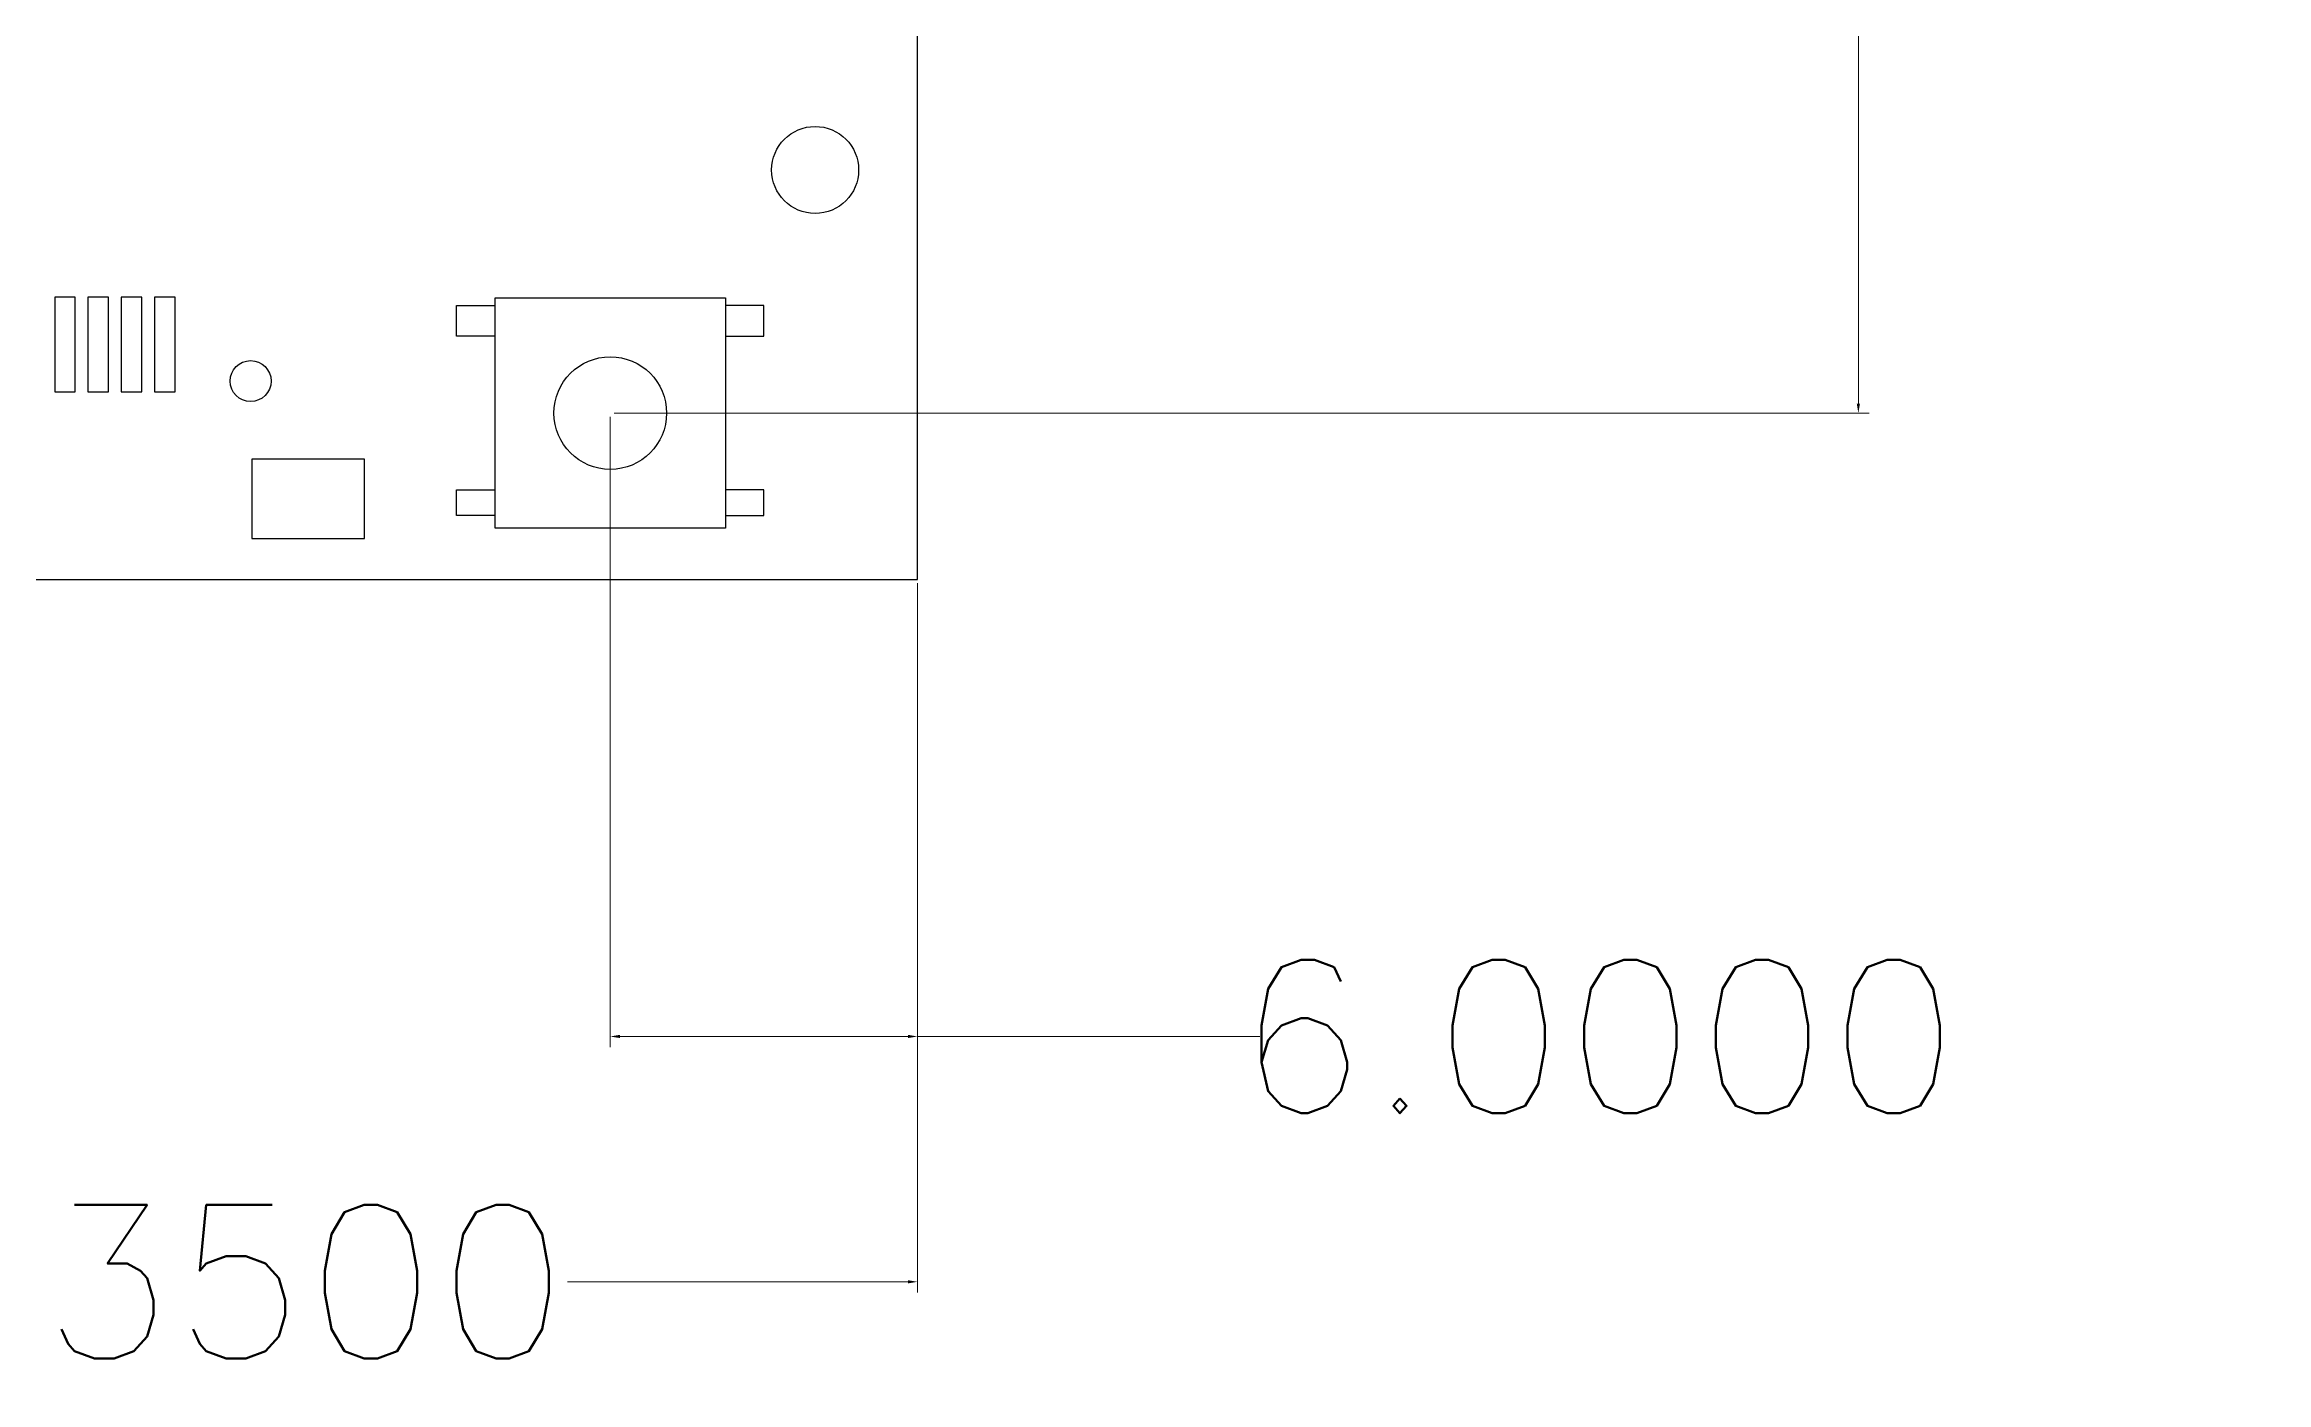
# Model space of a CAD drawing. Header units: inches. Extents: x 0 to 297, y 0 to 210.
# Drawn here: x 114.7 to 158.09, y 51.52 to 77.66 of the extents above; entities that cross this region are included whole.
import ezdxf

# ---------------------------------------------------------------- set-up
doc = ezdxf.new("R2010")
doc.units = ezdxf.units.IN
doc.header["$LTSCALE"] = 0.64311
doc.header["$MEASUREMENT"] = 0
doc.header["$PDMODE"] = 3
doc.header["$PDSIZE"] = 0.3125
doc.layers.get('0').update_dxf_attribs({"linetype": 'CONTINUOUS'})
doc.layers.get('Defpoints').update_dxf_attribs({"linetype": 'CONTINUOUS'})
doc.styles.get("Standard").update_dxf_attribs({"font": 'txt.shx', "height": 3})
doc.dimstyles.get("Standard").update_dxf_attribs({"dimtxt": 0.15625, "dimasz": 0.1875, "dimexe": 0.18, "dimexo": 0.0625, "dimgap": 0.09, "dimtad": 0, "dimtih": 1, "dimtoh": 1, "dimzin": 4, "dimdsep": 46, "dimtxsty": 'Standard', "dimcen": 0.09, "dimadec": 0, "dimazin": 0, "dimtp": 0.01, "dimtm": 0.01, "dimtfac": 1, "dimtofl": 0, "dimtmove": 0, "dimatfit": 3, "dimfxl": 1, "dimtolj": 1, "dimtzin": 4, "dimarcsym": 0})

# ---------------------------------------------------------------- blocks, each defined once
blk = doc.blocks.new('*D24')
at = {"color": 0, "lineweight": 0}
for p, q in [((131.824, 151.203), (150.334, 151.203)), ((150.123, 151.015), (150.123, 89.848)), ((150.123, 70.64), (150.123, 86.668)), ((125.824, 70.453), (150.334, 70.453))]:
    blk.add_line(p, q, dxfattribs=at)
for points in [[(150.092, 151.015), (150.155, 151.015), (150.123, 151.203)], [(150.092, 70.64), (150.155, 70.64), (150.123, 70.453)]]:
    blk.add_solid(points, dxfattribs=at)
at = {"layer": 'Defpoints', "color": 0, "lineweight": 0}
for p in [(131.751, 151.203), (125.751, 70.453), (150.123, 70.453)]:
    blk.add_point(p, dxfattribs=at)
at = {"color": 0, "lineweight": 0, "insert": (150.123, 88.258), "char_height": 3, "attachment_point": 5}
blk.add_mtext('\\A1;80.7500', dxfattribs=at)
blk = doc.blocks.new('*D25')
at = {"color": 0, "lineweight": 0}
for p, q in [((125.751, 70.38), (125.751, 58.066)), ((131.751, 67.13), (131.751, 58.066)), ((125.938, 58.276), (131.563, 58.276)), ((131.751, 58.276), (138.438, 58.276))]:
    blk.add_line(p, q, dxfattribs=at)
for points in [[(125.938, 58.308), (125.938, 58.245), (125.751, 58.276)], [(131.563, 58.308), (131.563, 58.245), (131.751, 58.276)]]:
    blk.add_solid(points, dxfattribs=at)
at = {"layer": 'Defpoints', "color": 0, "lineweight": 0}
for p in [(125.751, 70.453), (131.751, 67.203), (125.751, 58.276)]:
    blk.add_point(p, dxfattribs=at)
at = {"color": 0, "lineweight": 0, "insert": (145.028, 58.276), "char_height": 3, "attachment_point": 5}
blk.add_mtext('\\A1;6.0000', dxfattribs=at)
blk = doc.blocks.new('*D26')
at = {"color": 0, "lineweight": 0}
for p, q in [((101.401, 69.88), (101.401, 53.273)), ((131.751, 67.13), (131.751, 53.273)), ((101.588, 53.484), (108.236, 53.484)), ((131.563, 53.484), (124.916, 53.484))]:
    blk.add_line(p, q, dxfattribs=at)
for points in [[(101.588, 53.515), (101.588, 53.453), (101.401, 53.484)], [(131.563, 53.515), (131.563, 53.453), (131.751, 53.484)]]:
    blk.add_solid(points, dxfattribs=at)
at = {"layer": 'Defpoints', "color": 0, "lineweight": 0}
for p in [(101.401, 69.953), (131.751, 67.203), (101.401, 53.484)]:
    blk.add_point(p, dxfattribs=at)
at = {"color": 0, "lineweight": 0, "insert": (116.576, 53.484), "char_height": 3, "attachment_point": 5}
blk.add_mtext('\\A1;30.3500', dxfattribs=at)

msp = doc.modelspace()

# ---------------------------------------------------------------- linework, layer by layer
at = {"color": 7, "linetype": 'Continuous'}
for p, q in [((131.75052, 67.2029), (131.75052, 151.2029)), ((122.75052, 72.5529), (123.50052, 72.5529)), ((122.75052, 71.9529), (122.75052, 72.5529)), ((123.50052, 72.7029), (128.00052, 72.7029)), ((123.50052, 68.2029), (123.50052, 72.7029)), ((128.00052, 72.7029), (128.00052, 68.2029)), ((128.75052, 72.5529), (128.00052, 72.5529)), ((128.75052, 71.9529), (128.75052, 72.5529)), ((123.50052, 71.9529), (122.75052, 71.9529)), ((128.00052, 71.9529), (128.75052, 71.9529)), ((122.75052, 68.9529), (123.50052, 68.9529)), ((122.75052, 68.4529), (122.75052, 68.9529)), ((128.75052, 68.9529), (128.00052, 68.9529)), ((128.75052, 68.4529), (128.75052, 68.9529)), ((123.50052, 68.4529), (122.75052, 68.4529)), ((128.00052, 68.2029), (123.50052, 68.2029)), ((128.00052, 68.4529), (128.75052, 68.4529)), ((99.75052, 67.2029), (131.75052, 67.2029))]:
    msp.add_line(p, q, dxfattribs=at)
at = {"color": 40, "linetype": 'Continuous'}
for p, q in [((115.30052, 72.7179), (114.90052, 72.7179)), ((114.90052, 72.7179), (114.90052, 70.8679)), ((115.30052, 70.8679), (115.30052, 72.7179)), ((115.95052, 72.7179), (115.55052, 72.7179)), ((115.55052, 72.7179), (115.55052, 70.8679)), ((115.95052, 70.8679), (115.95052, 72.7179)), ((116.60052, 72.7179), (116.20052, 72.7179)), ((116.20052, 72.7179), (116.20052, 70.8679)), ((116.60052, 70.8679), (116.60052, 72.7179)), ((117.25052, 72.7179), (116.85052, 72.7179)), ((116.85052, 72.7179), (116.85052, 70.8679)), ((117.25052, 70.8679), (117.25052, 72.7179)), ((114.90052, 70.8679), (115.30052, 70.8679)), ((115.55052, 70.8679), (115.95052, 70.8679)), ((116.20052, 70.8679), (116.60052, 70.8679)), ((116.85052, 70.8679), (117.25052, 70.8679)), ((120.95052, 69.5529), (118.75052, 69.5529)), ((118.75052, 69.5529), (118.75052, 68.0029)), ((120.95052, 68.0029), (120.95052, 69.5529)), ((118.75052, 68.0029), (120.95052, 68.0029))]:
    msp.add_line(p, q, dxfattribs=at)
at = {"color": 7, "linetype": 'Continuous'}
for centre, radius in [((129.75052, 75.2029), 0.85), ((118.72664, 71.0779), 0.4), ((125.75052, 70.4529), 1.1)]:
    msp.add_circle(centre, radius, dxfattribs=at)

# ---------------------------------------------------------------- dimensions: what is measured, and where the dimension line sits
at = {"lineweight": 0}
dim = msp.add_linear_dim(base=(150.12332, 70.4529), p1=(131.75052, 151.2029), p2=(125.75052, 70.4529), angle=90, dimstyle='Standard', override={"dimexe": 0.210472, "dimexo": 0.073081, "dimdec": 4, "dimzin": 0, "dimdsep": 0, "dimcen": 0.105236, "dimtp": 0, "dimtm": 0, "dimtdec": 4, "dimtzin": 0, "dimlwd": 0, "dimlwe": 0}, dxfattribs=at)
dim.commit()
dim.dimension.update_dxf_attribs({"geometry": '*D24', "text_midpoint": (150.12332, 88.25769), "dimtype": 160})
dim = msp.add_linear_dim(base=(125.75052, 58.27646), p1=(131.75052, 67.2029), p2=(125.75052, 70.4529), dimstyle='Standard', override={"dimexe": 0.210472, "dimexo": 0.073081, "dimdec": 4, "dimzin": 0, "dimdsep": 0, "dimcen": 0.105236, "dimtp": 0, "dimtm": 0, "dimtdec": 4, "dimtzin": 0, "dimlwd": 0, "dimlwe": 0}, dxfattribs=at)
dim.commit()
dim.dimension.update_dxf_attribs({"geometry": '*D25', "text_midpoint": (145.02802, 58.27646), "dimtype": 160})
dim = msp.add_linear_dim(base=(101.40052, 53.48385), p1=(131.75052, 67.2029), p2=(101.40052, 69.9529), dimstyle='Standard', override={"dimexe": 0.210472, "dimexo": 0.073081, "dimdec": 4, "dimzin": 0, "dimdsep": 0, "dimcen": 0.105236, "dimtp": 0, "dimtm": 0, "dimtdec": 4, "dimtzin": 0, "dimlwd": 0, "dimlwe": 0}, dxfattribs=at)
dim.commit()
dim.dimension.update_dxf_attribs({"geometry": '*D26', "text_midpoint": (116.57552, 53.48385)})

doc.saveas('drawing.dxf')
